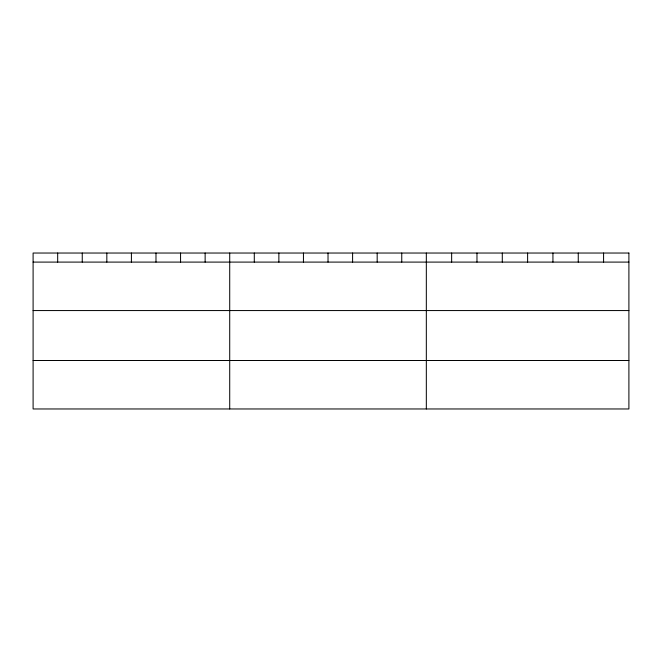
<?xml version="1.0" encoding="UTF-8"?>
<svg xmlns="http://www.w3.org/2000/svg" width="662" height="662" viewBox="0 0 662 662"><rect width="100%" height="100%" fill="white"/><g stroke="black" fill="none" stroke-linecap="round" stroke-linejoin="round"><path stroke-width="0.99" d="M33.1 262.094L628.9 262.094M33.1 310.561L628.9 310.561M33.1 360.5L628.9 360.5M603.578 253.033L603.578 262.094M578.257 253.033L578.257 262.094M552.936 253.033L552.936 262.094M527.614 253.033L527.614 262.094M502.293 253.033L502.293 262.094M476.971 253.033L476.971 262.094M451.649 253.033L451.649 262.094M426.328 253.033L426.328 408.967M401.751 253.033L401.751 262.094M377.175 253.033L377.175 262.094M352.598 253.033L352.598 262.094M328.021 253.033L328.021 262.094M303.444 253.033L303.444 262.094M278.868 253.033L278.868 262.094M254.291 253.033L254.291 262.094M229.714 253.033L229.714 408.967M205.137 253.033L205.137 262.094M180.56 253.033L180.56 262.094M155.984 253.033L155.984 262.094M131.407 253.033L131.407 262.094M106.83 253.033L106.83 262.094M82.254 253.033L82.254 262.094M57.677 253.033L57.677 262.094M628.9 253.033L33.1 253.033L33.1 408.967L628.9 408.967L628.9 253.033"/></g></svg>
